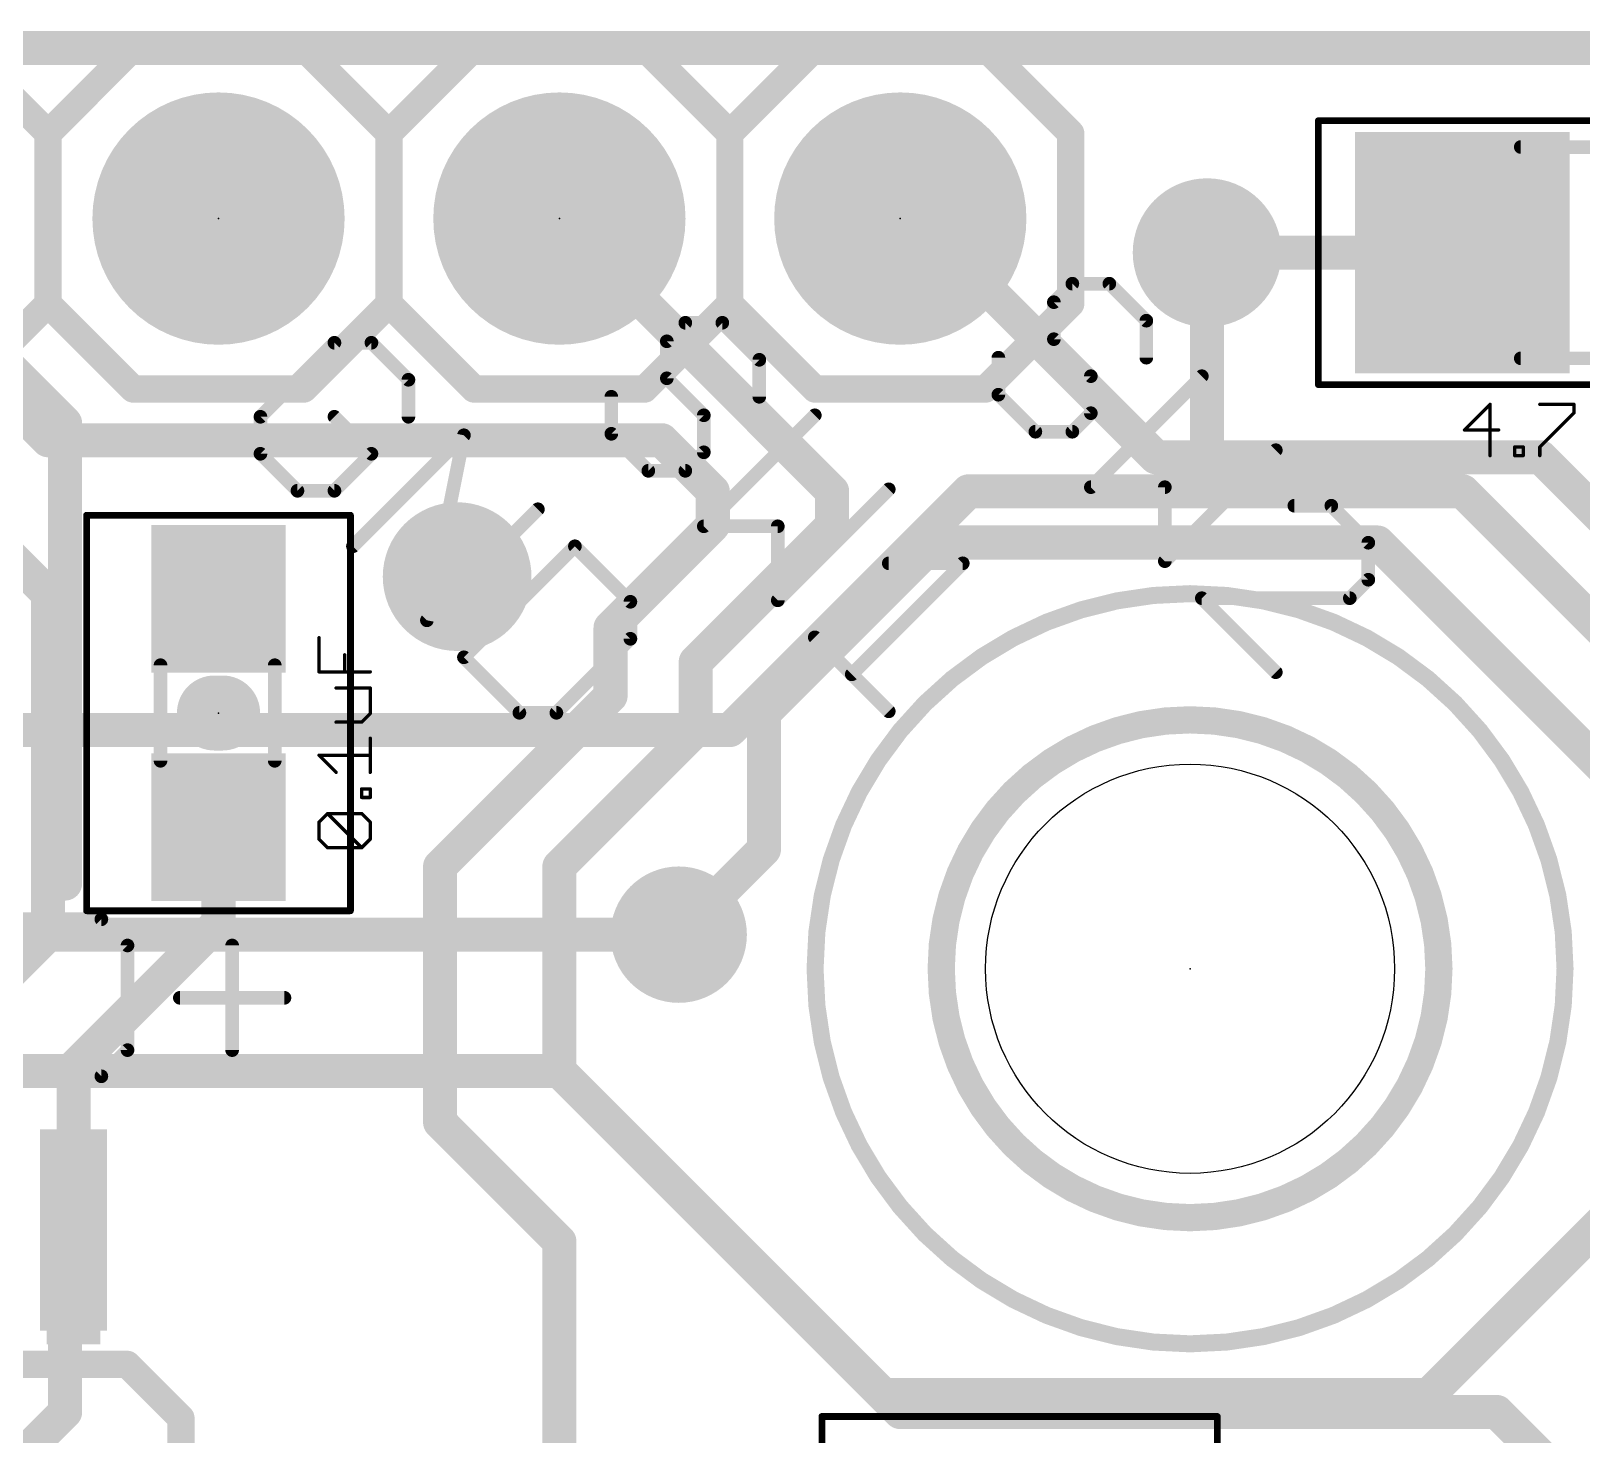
# Model space of a CAD drawing. Extents: x -15 to 92, y -11 to 29.
# Drawn here: x 24 to 35.56, y 18.88 to 29.34 of the extents above; entities that cross this region are included whole.
import ezdxf

# ---------------------------------------------------------------- set-up
doc = ezdxf.new("R2010")
doc.units = 0
for name, color, linetype in [('1', 22, 'CONTINUOUS'), ('16', 175, 'CONTINUOUS'), ('17', 82, 'CONTINUOUS'), ('18', 82, 'CONTINUOUS'), ('20', 7, 'CONTINUOUS'), ('21', 253, 'CONTINUOUS'), ('23', 7, 'CONTINUOUS'), ('27', 253, 'CONTINUOUS'), ('39', 22, 'CONTINUOUS'), ('41', 22, 'CONTINUOUS'), ('42', 175, 'CONTINUOUS'), ('51', 253, 'CONTINUOUS')]:
    doc.layers.add(name, color=color, linetype=linetype)

# ---------------------------------------------------------------- blocks, each defined once
blk = doc.blocks.new('RECT')
blk.add_solid([(-0.5, -0.5), (0.5, -0.5), (-0.5, 0.5), (0.5, 0.5)])
blk = doc.blocks.new('ROUNDP')
at = {"const_width": 0.5}
blk.add_lwpolyline([(0, -0.25, 1), (0, 0.25, 1), (0, -0.25)], format="xyb", dxfattribs=at)
blk = doc.blocks.new('ROUNDV')
at = {"const_width": 0.5}
blk.add_lwpolyline([(0, -0.25, 1), (0, 0.25, 1), (0, -0.25)], format="xyb", dxfattribs=at)

msp = doc.modelspace()

# ---------------------------------------------------------------- linework, layer by layer
at = {"layer": '1', "const_width": 0.254}
for points in [[(0, 29.21), (46.99, 29.21)], [(27.94, 27.94), (29.972, 25.908)], [(30.48, 27.94), (30.607, 27.94)], [(30.607, 27.94), (32.385, 26.162)], [(34.668, 27.686), (32.766, 27.686)], [(22.86, 27.559), (24.13, 26.289)], [(22.86, 26.416), (24.13, 25.146)], [(24.13, 26.289), (28.702, 26.289)], [(28.702, 26.289), (29.083, 25.908)], [(32.385, 26.162), (35.2522, 26.162)], [(35.2522, 26.162), (36.2781, 25.1361)], [(29.083, 25.908), (29.083, 25.654)], [(29.972, 25.908), (29.972, 25.654)], [(29.083, 25.654), (28.321, 24.892)], [(29.972, 25.654), (28.956, 24.638)], [(29.464, 24.257), (30.734, 25.527)], [(30.734, 25.527), (34.036, 25.527)], [(34.036, 25.527), (36.957, 22.606)], [(24.13, 25.146), (24.13, 22.606)], [(28.321, 24.892), (28.321, 24.384)], [(28.956, 24.638), (28.956, 24.13)], [(28.321, 24.384), (27.051, 23.114)], [(29.464, 24.257), (29.464, 23.241)], [(28.956, 24.13), (27.94, 23.114)], [(25.4, 22.694), (25.4, 23.407)], [(29.464, 23.241), (28.829, 22.606)], [(27.051, 23.114), (27.051, 21.209)], [(27.94, 23.114), (27.94, 21.59)], [(24.32, 21.614), (25.4, 22.694)], [(23.241, 21.717), (24.13, 22.606)], [(24.32, 21.614), (24.32, 20.405)], [(30.353, 19.177), (27.94, 21.59)], [(36.7421, 21.5021), (34.417, 19.177)], [(27.051, 21.209), (27.94, 20.32)], [(24.32, 20.405), (24.257, 20.342)], [(24.257, 20.342), (24.257, 19.05)], [(27.94, 20.32), (27.94, 18.288)], [(34.417, 19.177), (30.353, 19.177)], [(24.257, 19.05), (22.86, 17.653)]]:
    msp.add_lwpolyline(points, dxfattribs=at)
at = {"layer": '1', "const_width": 0.127}
for points in [[(27.9849, 27.9849, 1), (27.8951, 27.8951)], [(30.48, 28.0035, 1), (30.48, 27.8765)], [(30.6519, 27.9849, 1), (30.5621, 27.8951)], [(30.607, 27.8765, 1), (30.607, 28.0035)], [(32.766, 27.7495, 1), (32.766, 27.6225)], [(34.668, 27.6225, 1), (34.668, 27.7495)], [(24.13, 26.3525, 1), (24.13, 26.2255)], [(24.0851, 26.2441, 1), (24.1749, 26.3339)], [(28.7469, 26.3339, 1), (28.6571, 26.2441)], [(28.702, 26.2255, 1), (28.702, 26.3525)], [(32.385, 26.2255, 1), (32.385, 26.0985)], [(32.3401, 26.1171, 1), (32.4299, 26.2069)], [(35.2971, 26.2069, 1), (35.2073, 26.1171)], [(35.2522, 26.0985, 1), (35.2522, 26.2255)], [(29.1465, 25.908, 1), (29.0195, 25.908)], [(29.0381, 25.8631, 1), (29.1279, 25.9529)], [(30.0355, 25.908, 1), (29.9085, 25.908)], [(29.9271, 25.8631, 1), (30.0169, 25.9529)], [(29.1279, 25.6091, 1), (29.0381, 25.6989)], [(30.0169, 25.6091, 1), (29.9271, 25.6989)], [(29.0195, 25.654, 1), (29.1465, 25.654)], [(29.9085, 25.654, 1), (30.0355, 25.654)], [(30.734, 25.5905, 1), (30.734, 25.4635)], [(30.7789, 25.4821, 1), (30.6891, 25.5719)], [(34.0809, 25.5719, 1), (33.9911, 25.4821)], [(34.036, 25.4635, 1), (34.036, 25.5905)], [(24.1935, 25.146, 1), (24.0665, 25.146)], [(24.0851, 25.1011, 1), (24.1749, 25.1909)], [(28.3845, 24.892, 1), (28.2575, 24.892)], [(28.2761, 24.9369, 1), (28.3659, 24.8471)], [(29.0195, 24.638, 1), (28.8925, 24.638)], [(28.9111, 24.6829, 1), (29.0009, 24.5931)], [(28.3659, 24.3391, 1), (28.2761, 24.4289)], [(28.2575, 24.384, 1), (28.3845, 24.384)], [(29.5275, 24.257, 1), (29.4005, 24.257)], [(29.4191, 24.3019, 1), (29.5089, 24.2121)], [(28.8925, 24.13, 1), (29.0195, 24.13)], [(29.0009, 24.0851, 1), (28.9111, 24.1749)], [(25.4635, 23.407, 1), (25.3365, 23.407)], [(29.5089, 23.1961, 1), (29.4191, 23.2859)], [(27.1145, 23.114, 1), (26.9875, 23.114)], [(28.0035, 23.114, 1), (27.8765, 23.114)], [(29.4005, 23.241, 1), (29.5275, 23.241)], [(27.0061, 23.1589, 1), (27.0959, 23.0691)], [(27.8951, 23.1589, 1), (27.9849, 23.0691)], [(25.4449, 22.6491, 1), (25.3551, 22.7389)], [(24.0665, 22.606, 1), (24.1935, 22.606)], [(24.1749, 22.5611, 1), (24.0851, 22.6509)], [(25.3365, 22.694, 1), (25.4635, 22.694)], [(28.7841, 22.6509, 1), (28.8739, 22.5611)], [(24.3835, 21.614, 1), (24.2565, 21.614)], [(24.2751, 21.6589, 1), (24.3649, 21.5691)], [(27.9849, 21.6349, 1), (27.8951, 21.5451)], [(27.8765, 21.59, 1), (28.0035, 21.59)], [(27.0959, 21.2539, 1), (27.0061, 21.1641)], [(26.9875, 21.209, 1), (27.1145, 21.209)], [(24.3205, 20.342, 1), (24.1935, 20.342)], [(24.2565, 20.405, 1), (24.3835, 20.405)], [(24.3649, 20.3601, 1), (24.2751, 20.4499)], [(24.2121, 20.3869, 1), (24.3019, 20.2971)], [(28.0035, 20.32, 1), (27.8765, 20.32)], [(27.8951, 20.2751, 1), (27.9849, 20.3649)], [(30.353, 19.2405, 1), (30.353, 19.1135)], [(34.417, 19.1135, 1), (34.417, 19.2405)], [(30.3081, 19.1321, 1), (30.3979, 19.2219)], [(34.3721, 19.2219, 1), (34.4619, 19.1321)], [(24.1935, 19.05, 1), (24.3205, 19.05)], [(24.3019, 19.0051, 1), (24.2121, 19.0949)]]:
    msp.add_lwpolyline(points, format="xyb", dxfattribs=at)
at = {"layer": '16', "const_width": 0.254}
for points in [[(0, 29.21), (46.99, 29.21)], [(32.766, 27.686), (32.766, 26.162)], [(32.766, 26.162), (33.02, 25.908)], [(30.988, 25.908), (29.21, 24.13)], [(33.02, 25.908), (30.988, 25.908)], [(34.671, 25.908), (33.02, 25.908)], [(34.671, 25.908), (36.322, 24.257)], [(29.21, 24.13), (19.431, 24.13)], [(28.829, 22.606), (22.479, 22.606)], [(19.05, 21.59), (27.94, 21.59)], [(27.94, 21.59), (30.48, 19.05)], [(30.48, 19.05), (34.925, 19.05)], [(34.925, 19.05), (35.814, 18.161)]]:
    msp.add_lwpolyline(points, dxfattribs=at)
at = {"layer": '16', "const_width": 0.127}
for points in [[(32.8295, 27.686, 1), (32.7025, 27.686)], [(32.8109, 26.2069, 1), (32.7211, 26.1171)], [(32.7025, 26.162, 1), (32.8295, 26.162)], [(30.988, 25.9715, 1), (30.988, 25.8445)], [(31.0329, 25.8631, 1), (30.9431, 25.9529)], [(33.02, 25.9715, 1), (33.02, 25.8445)], [(32.9751, 25.8631, 1), (33.0649, 25.9529)], [(33.02, 25.8445, 1), (33.02, 25.9715)], [(34.7159, 25.9529, 1), (34.6261, 25.8631)], [(34.671, 25.8445, 1), (34.671, 25.9715)], [(29.1651, 24.1749, 1), (29.2549, 24.0851)], [(29.21, 24.0665, 1), (29.21, 24.1935)], [(28.829, 22.5425, 1), (28.829, 22.6695)], [(27.9849, 21.6349, 1), (27.8951, 21.5451)], [(27.94, 21.5265, 1), (27.94, 21.6535)], [(30.48, 19.1135, 1), (30.48, 18.9865)], [(30.4351, 19.0051, 1), (30.5249, 19.0949)], [(34.9699, 19.0949, 1), (34.8801, 19.0051)], [(34.925, 18.9865, 1), (34.925, 19.1135)]]:
    msp.add_lwpolyline(points, format="xyb", dxfattribs=at)
at = {"layer": '20', "const_width": 0.2032}
msp.add_lwpolyline([(46.99, 29.21), (0, 29.21)], dxfattribs=at)
at = {"layer": '20'}
msp.add_circle((32.639, 22.352), 1.524, dxfattribs=at)
at = {"layer": '21'}
for points, const_width in [([(24.13, 28.575), (23.495, 29.21)], 0.2032), ([(24.765, 29.21), (24.13, 28.575)], 0.2032), ([(26.035, 29.21), (24.765, 29.21)], 0.2032), ([(26.67, 28.575), (26.035, 29.21)], 0.2032), ([(27.305, 29.21), (26.67, 28.575)], 0.2032), ([(28.575, 29.21), (27.305, 29.21)], 0.2032), ([(29.21, 28.575), (28.575, 29.21)], 0.2032), ([(29.845, 29.21), (29.21, 28.575)], 0.2032), ([(31.115, 29.21), (29.845, 29.21)], 0.2032), ([(31.75, 28.575), (31.115, 29.21)], 0.2032), ([(24.13, 28.575), (24.13, 27.305)], 0.2032), ([(24.13, 27.305), (24.13, 28.575)], 0.2032), ([(26.67, 27.305), (26.67, 28.575)], 0.2032), ([(26.67, 28.575), (26.67, 27.305)], 0.2032), ([(29.21, 27.305), (29.21, 28.575)], 0.2032), ([(29.21, 28.575), (29.21, 27.305)], 0.2032), ([(31.75, 27.305), (31.75, 28.575)], 0.2032), ([(31.762, 27.4549), (31.6242, 27.3171)], 0.1016), ([(32.0376, 27.4549), (31.762, 27.4549)], 0.1016), ([(32.3133, 27.1793), (32.0376, 27.4549)], 0.1016), ([(23.495, 26.67), (24.13, 27.305)], 0.2032), ([(24.13, 27.305), (24.765, 26.67)], 0.2032), ([(26.035, 26.67), (26.67, 27.305)], 0.2032), ([(26.67, 27.305), (27.305, 26.67)], 0.2032), ([(28.575, 26.67), (29.21, 27.305)], 0.2032), ([(29.21, 27.305), (29.845, 26.67)], 0.2032), ([(31.115, 26.67), (31.75, 27.305)], 0.2032), ([(31.6242, 27.3171), (31.6242, 27.0415)], 0.1016), ([(28.8782, 27.1637), (28.7404, 27.0259)], 0.1016), ([(29.1538, 27.1637), (28.8782, 27.1637)], 0.1016), ([(29.4295, 26.8881), (29.1538, 27.1637)], 0.1016), ([(32.3133, 26.9037), (32.3133, 27.1793)], 0.1016), ([(23.749, 26.924), (24.257, 26.416)], 0.254), ([(26.2638, 27.0149), (25.7126, 26.4637)], 0.1016), ([(26.5394, 27.0149), (26.2638, 27.0149)], 0.1016), ([(26.8151, 26.7393), (26.5394, 27.0149)], 0.1016), ([(28.7404, 27.0259), (28.7404, 26.7503)], 0.1016), ([(31.6242, 27.0415), (31.8998, 26.7658)], 0.1016), ([(29.4295, 26.6125), (29.4295, 26.8881)], 0.1016), ([(31.2108, 26.628), (31.2108, 26.9037)], 0.1016), ([(31.8998, 26.7658), (31.8998, 26.4902)], 0.1016), ([(32.7267, 26.7658), (31.8998, 25.939)], 0.1016), ([(24.765, 26.67), (26.035, 26.67)], 0.2032), ([(26.8151, 26.4637), (26.8151, 26.7393)], 0.1016), ([(27.305, 26.67), (28.575, 26.67)], 0.2032), ([(28.7404, 26.7503), (29.016, 26.4746)], 0.1016), ([(29.845, 26.67), (31.115, 26.67)], 0.2032), ([(28.327, 26.3368), (28.327, 26.6125)], 0.1016), ([(31.4864, 26.3524), (31.2108, 26.628)], 0.1016), ([(24.257, 26.416), (24.257, 22.987)], 0.254), ([(25.7126, 26.4637), (25.7126, 26.188)], 0.1016), ([(26.5394, 26.188), (26.2638, 26.4637)], 0.1016), ([(29.016, 26.4746), (29.016, 26.199)], 0.1016), ([(29.8429, 26.4746), (29.016, 25.6478)], 0.1016), ([(31.8998, 26.4902), (31.762, 26.3524)], 0.1016), ([(26.4016, 25.499), (27.2285, 26.3259)], 0.1016), ([(27.2285, 26.3259), (26.9529, 24.9477)], 0.1016), ([(28.6026, 26.0612), (28.327, 26.3368)], 0.1016), ([(31.762, 26.3524), (31.4864, 26.3524)], 0.1016), ([(25.7126, 26.188), (25.9882, 25.9124)], 0.1016), ([(26.2638, 25.9124), (26.5394, 26.188)], 0.1016), ([(29.016, 26.199), (28.8782, 26.0612)], 0.1016), ([(32.4511, 25.3877), (33.278, 26.2146)], 0.1016), ([(28.8782, 26.0612), (28.6026, 26.0612)], 0.1016), ([(25.9882, 25.9124), (26.2638, 25.9124)], 0.1016), ([(29.5673, 25.0965), (30.3942, 25.9234)], 0.1016), ([(31.8998, 25.939), (32.4511, 25.939)], 0.1016), ([(32.4511, 25.939), (32.4511, 25.3877)], 0.1016), ([(26.9529, 24.9477), (27.7798, 25.7746)], 0.1016), ([(33.6914, 25.8011), (33.4158, 25.8011)], 0.1016), ([(33.9671, 25.5255), (33.6914, 25.8011)], 0.1016), ([(29.016, 25.6478), (29.5673, 25.6478)], 0.1016), ([(29.5673, 25.6478), (29.5673, 25.0965)], 0.1016), ([(28.0554, 25.499), (27.2285, 24.6721)], 0.1016), ([(28.4689, 25.0855), (28.0554, 25.499)], 0.1016), ([(33.9671, 25.2499), (33.9671, 25.5255)], 0.1016), ([(30.9454, 25.3721), (30.1185, 24.5452)], 0.1016), ([(30.3942, 25.3721), (30.9454, 25.3721)], 0.1016), ([(33.8292, 25.1121), (33.9671, 25.2499)], 0.1016), ([(28.4689, 24.8099), (28.4689, 25.0855)], 0.1016), ([(33.278, 24.5608), (32.7267, 25.1121)], 0.1016), ([(32.7267, 25.1121), (33.8292, 25.1121)], 0.1016), ([(27.9176, 24.2586), (28.4689, 24.8099)], 0.1016), ([(29.8429, 24.8209), (30.3942, 24.2696)], 0.1016), ([(27.2285, 24.6721), (27.642, 24.2586)], 0.1016), ([(25.3695, 24.257), (25.4305, 24.257)], 0.5588), ([(27.642, 24.2586), (27.9176, 24.2586)], 0.1016), ([(24.5271, 22.7204), (23.9424, 22.7204)], 0.1016), ([(24.722, 22.5255), (24.5271, 22.7204)], 0.1016), ([(24.722, 21.7459), (24.722, 22.5255)], 0.1016), ([(25.5016, 22.5255), (25.5016, 21.7459)], 0.1016), ([(25.1118, 22.1357), (25.8914, 22.1357)], 0.1016), ([(24.5271, 21.551), (24.722, 21.7459)], 0.1016), ([(23.9424, 21.551), (24.5271, 21.551)], 0.1016), ([(15.92, 19.405), (24.72, 19.405)], 0.2032), ([(24.72, 19.405), (25.12, 19.005)], 0.2032), ([(25.12, 19.005), (25.12, 10.205)], 0.2032)]:
    msp.add_lwpolyline(points, dxfattribs=dict(at, const_width=const_width))
for points, const_width in [([(24.765, 29.2608, 1), (24.765, 29.1592)], 0.1016), ([(24.8009, 29.1741, 1), (24.7291, 29.2459)], 0.1016), ([(26.0709, 29.2459, 1), (25.9991, 29.1741)], 0.1016), ([(26.035, 29.1592, 1), (26.035, 29.2608)], 0.1016), ([(27.305, 29.2608, 1), (27.305, 29.1592)], 0.1016), ([(27.3409, 29.1741, 1), (27.2691, 29.2459)], 0.1016), ([(28.6109, 29.2459, 1), (28.5391, 29.1741)], 0.1016), ([(28.575, 29.1592, 1), (28.575, 29.2608)], 0.1016), ([(29.845, 29.2608, 1), (29.845, 29.1592)], 0.1016), ([(29.8809, 29.1741, 1), (29.8091, 29.2459)], 0.1016), ([(31.1509, 29.2459, 1), (31.0791, 29.1741)], 0.1016), ([(31.115, 29.1592, 1), (31.115, 29.2608)], 0.1016), ([(24.1808, 28.575, 1), (24.0792, 28.575)], 0.1016), ([(24.1808, 28.575, 1), (24.0792, 28.575)], 0.1016), ([(24.0941, 28.6109, 1), (24.1659, 28.5391)], 0.1016), ([(24.0941, 28.5391, 1), (24.1659, 28.6109)], 0.1016), ([(26.7208, 28.575, 1), (26.6192, 28.575)], 0.1016), ([(26.7208, 28.575, 1), (26.6192, 28.575)], 0.1016), ([(26.6341, 28.6109, 1), (26.7059, 28.5391)], 0.1016), ([(26.6341, 28.5391, 1), (26.7059, 28.6109)], 0.1016), ([(29.2608, 28.575, 1), (29.1592, 28.575)], 0.1016), ([(29.2608, 28.575, 1), (29.1592, 28.575)], 0.1016), ([(29.1741, 28.6109, 1), (29.2459, 28.5391)], 0.1016), ([(29.1741, 28.5391, 1), (29.2459, 28.6109)], 0.1016), ([(31.8008, 28.575, 1), (31.6992, 28.575)], 0.1016), ([(31.7141, 28.5391, 1), (31.7859, 28.6109)], 0.1016), ([(31.762, 27.4803, 1), (31.762, 27.4295)], 0.0508), ([(31.78, 27.437, 1), (31.7441, 27.4729)], 0.0508), ([(32.0556, 27.4729, 1), (32.0197, 27.437)], 0.0508), ([(32.0376, 27.4295, 1), (32.0376, 27.4803)], 0.0508), ([(24.1659, 27.3409, 1), (24.0941, 27.2691)], 0.1016), ([(24.1659, 27.2691, 1), (24.0941, 27.3409)], 0.1016), ([(26.7059, 27.3409, 1), (26.6341, 27.2691)], 0.1016), ([(26.7059, 27.2691, 1), (26.6341, 27.3409)], 0.1016), ([(29.2459, 27.3409, 1), (29.1741, 27.2691)], 0.1016), ([(29.2459, 27.2691, 1), (29.1741, 27.3409)], 0.1016), ([(31.7859, 27.2691, 1), (31.7141, 27.3409)], 0.1016), ([(24.0792, 27.305, 1), (24.1808, 27.305)], 0.1016), ([(24.0792, 27.305, 1), (24.1808, 27.305)], 0.1016), ([(26.6192, 27.305, 1), (26.7208, 27.305)], 0.1016), ([(26.6192, 27.305, 1), (26.7208, 27.305)], 0.1016), ([(29.1592, 27.305, 1), (29.2608, 27.305)], 0.1016), ([(29.1592, 27.305, 1), (29.2608, 27.305)], 0.1016), ([(31.6062, 27.3351, 1), (31.6422, 27.2991)], 0.0508), ([(31.6496, 27.3171, 1), (31.5988, 27.3171)], 0.0508), ([(31.6992, 27.305, 1), (31.8008, 27.305)], 0.1016), ([(28.8782, 27.1891, 1), (28.8782, 27.1383)], 0.0508), ([(28.8962, 27.1458, 1), (28.8603, 27.1817)], 0.0508), ([(29.1718, 27.1817, 1), (29.1359, 27.1458)], 0.0508), ([(29.1538, 27.1383, 1), (29.1538, 27.1891)], 0.0508), ([(32.3387, 27.1793, 1), (32.2879, 27.1793)], 0.0508), ([(32.2953, 27.1613, 1), (32.3312, 27.1972)], 0.0508), ([(26.2638, 27.0403, 1), (26.2638, 26.9895)], 0.0508), ([(26.2818, 26.997, 1), (26.2459, 27.0329)], 0.0508), ([(26.5574, 27.0329, 1), (26.5215, 26.997)], 0.0508), ([(26.5394, 26.9895, 1), (26.5394, 27.0403)], 0.0508), ([(28.7224, 27.0439, 1), (28.7584, 27.0079)], 0.0508), ([(28.7658, 27.0259, 1), (28.715, 27.0259)], 0.0508), ([(31.6422, 27.0594, 1), (31.6062, 27.0235)], 0.0508), ([(31.5988, 27.0415, 1), (31.6496, 27.0415)], 0.0508), ([(29.4549, 26.8881, 1), (29.4041, 26.8881)], 0.0508), ([(29.4115, 26.8701, 1), (29.4474, 26.906)], 0.0508), ([(31.2362, 26.9037, 1), (31.1854, 26.9037)], 0.0508), ([(32.2879, 26.9037, 1), (32.3387, 26.9037)], 0.0508), ([(31.9252, 26.7658, 1), (31.8744, 26.7658)], 0.0508), ([(32.7447, 26.7479, 1), (32.7088, 26.7838)], 0.0508), ([(24.765, 26.7208, 1), (24.765, 26.6192)], 0.1016), ([(24.7291, 26.6341, 1), (24.8009, 26.7059)], 0.1016), ([(25.9991, 26.7059, 1), (26.0709, 26.6341)], 0.1016), ([(26.035, 26.6192, 1), (26.035, 26.7208)], 0.1016), ([(26.8405, 26.7393, 1), (26.7897, 26.7393)], 0.0508), ([(26.7971, 26.7213, 1), (26.833, 26.7573)], 0.0508), ([(27.305, 26.7208, 1), (27.305, 26.6192)], 0.1016), ([(27.2691, 26.6341, 1), (27.3409, 26.7059)], 0.1016), ([(28.5391, 26.7059, 1), (28.6109, 26.6341)], 0.1016), ([(28.575, 26.6192, 1), (28.575, 26.7208)], 0.1016), ([(28.7584, 26.7682, 1), (28.7224, 26.7323)], 0.0508), ([(28.715, 26.7503, 1), (28.7658, 26.7503)], 0.0508), ([(29.845, 26.7208, 1), (29.845, 26.6192)], 0.1016), ([(29.8091, 26.6341, 1), (29.8809, 26.7059)], 0.1016), ([(31.0791, 26.7059, 1), (31.1509, 26.6341)], 0.1016), ([(31.115, 26.6192, 1), (31.115, 26.7208)], 0.1016), ([(31.8819, 26.7479, 1), (31.9178, 26.7838)], 0.0508), ([(28.3524, 26.6125, 1), (28.3016, 26.6125)], 0.0508), ([(29.4041, 26.6125, 1), (29.4549, 26.6125)], 0.0508), ([(31.2287, 26.646, 1), (31.1928, 26.6101)], 0.0508), ([(31.1854, 26.628, 1), (31.2362, 26.628)], 0.0508), ([(24.3205, 26.416, 1), (24.1935, 26.416)], 0.127), ([(24.2121, 26.3711, 1), (24.3019, 26.4609)], 0.127), ([(25.738, 26.4637, 1), (25.6872, 26.4637)], 0.0508), ([(25.6946, 26.4816, 1), (25.7305, 26.4457)], 0.0508), ([(26.2818, 26.4816, 1), (26.2459, 26.4457)], 0.0508), ([(26.7897, 26.4637, 1), (26.8405, 26.4637)], 0.0508), ([(29.0414, 26.4746, 1), (28.9906, 26.4746)], 0.0508), ([(28.9981, 26.4567, 1), (29.034, 26.4926)], 0.0508), ([(29.8609, 26.4567, 1), (29.825, 26.4926)], 0.0508), ([(31.8744, 26.4902, 1), (31.9252, 26.4902)], 0.0508), ([(31.9178, 26.4722, 1), (31.8819, 26.5082)], 0.0508), ([(27.2534, 26.3209, 1), (27.2036, 26.3308)], 0.0508), ([(27.2465, 26.3079, 1), (27.2106, 26.3438)], 0.0508), ([(28.3449, 26.3548, 1), (28.309, 26.3189)], 0.0508), ([(28.3016, 26.3368, 1), (28.3524, 26.3368)], 0.0508), ([(31.4864, 26.3778, 1), (31.4864, 26.327)], 0.0508), ([(31.4684, 26.3344, 1), (31.5043, 26.3704)], 0.0508), ([(31.7441, 26.3704, 1), (31.78, 26.3344)], 0.0508), ([(31.762, 26.327, 1), (31.762, 26.3778)], 0.0508), ([(25.7305, 26.206, 1), (25.6946, 26.1701)], 0.0508), ([(26.5574, 26.1701, 1), (26.5215, 26.206)], 0.0508), ([(29.034, 26.1811, 1), (28.9981, 26.217)], 0.0508), ([(33.2959, 26.1966, 1), (33.26, 26.2325)], 0.0508), ([(25.6872, 26.188, 1), (25.738, 26.188)], 0.0508), ([(26.5215, 26.1701, 1), (26.5574, 26.206)], 0.0508), ([(28.9906, 26.199, 1), (29.0414, 26.199)], 0.0508), ([(28.6026, 26.0866, 1), (28.6026, 26.0358)], 0.0508), ([(28.5846, 26.0432, 1), (28.6205, 26.0792)], 0.0508), ([(28.8603, 26.0792, 1), (28.8962, 26.0432)], 0.0508), ([(28.8782, 26.0358, 1), (28.8782, 26.0866)], 0.0508), ([(25.9882, 25.9378, 1), (25.9882, 25.887)], 0.0508), ([(25.9702, 25.8944, 1), (26.0061, 25.9304)], 0.0508), ([(26.2459, 25.9304, 1), (26.2818, 25.8944)], 0.0508), ([(26.2638, 25.887, 1), (26.2638, 25.9378)], 0.0508), ([(30.4121, 25.9054, 1), (30.3762, 25.9413)], 0.0508), ([(31.8998, 25.9644, 1), (31.8998, 25.9136)], 0.0508), ([(31.8819, 25.9569, 1), (31.9178, 25.921)], 0.0508), ([(32.4765, 25.939, 1), (32.4257, 25.9389)], 0.0508), ([(32.4511, 25.9136, 1), (32.4511, 25.9644)], 0.0508), ([(27.7977, 25.7566, 1), (27.7618, 25.7926)], 0.0508), ([(33.4158, 25.8265, 1), (33.4158, 25.7757)], 0.0508), ([(33.7094, 25.8191, 1), (33.6735, 25.7832)], 0.0508), ([(33.6914, 25.7757, 1), (33.6914, 25.8265)], 0.0508), ([(29.016, 25.6732, 1), (29.016, 25.6224)], 0.0508), ([(28.9981, 25.6657, 1), (29.034, 25.6298)], 0.0508), ([(29.5927, 25.6478, 1), (29.5419, 25.6478)], 0.0508), ([(29.5673, 25.6224, 1), (29.5673, 25.6732)], 0.0508), ([(26.3837, 25.5169, 1), (26.4196, 25.481)], 0.0508), ([(28.0734, 25.5169, 1), (28.0374, 25.481)], 0.0508), ([(28.0734, 25.481, 1), (28.0374, 25.5169)], 0.0508), ([(33.9924, 25.5255, 1), (33.9417, 25.5255)], 0.0508), ([(33.9491, 25.5075, 1), (33.985, 25.5435)], 0.0508), ([(32.4331, 25.4057, 1), (32.469, 25.3697)], 0.0508), ([(30.3942, 25.3975, 1), (30.3942, 25.3467)], 0.0508), ([(30.9634, 25.3542, 1), (30.9275, 25.3901)], 0.0508), ([(30.9454, 25.3467, 1), (30.9454, 25.3975)], 0.0508), ([(32.4257, 25.3877, 1), (32.4765, 25.3877)], 0.0508), ([(33.9417, 25.2499, 1), (33.9924, 25.2499)], 0.0508), ([(33.985, 25.2319, 1), (33.9491, 25.2678)], 0.0508), ([(28.4943, 25.0855, 1), (28.4435, 25.0855)], 0.0508), ([(28.4509, 25.0676, 1), (28.4868, 25.1035)], 0.0508), ([(29.5493, 25.1145, 1), (29.5852, 25.0785)], 0.0508), ([(29.5419, 25.0965, 1), (29.5927, 25.0965)], 0.0508), ([(32.7267, 25.1375, 1), (32.7267, 25.0867)], 0.0508), ([(32.7447, 25.13, 1), (32.7088, 25.0941)], 0.0508), ([(33.8113, 25.13, 1), (33.8472, 25.0941)], 0.0508), ([(33.8292, 25.0867, 1), (33.8292, 25.1375)], 0.0508), ([(26.9349, 24.9657, 1), (26.9709, 24.9297)], 0.0508), ([(26.928, 24.9527, 1), (26.9778, 24.9427)], 0.0508), ([(28.4868, 24.7919, 1), (28.4509, 24.8278)], 0.0508), ([(29.8609, 24.8388, 1), (29.825, 24.8029)], 0.0508), ([(28.4435, 24.8099, 1), (28.4943, 24.8099)], 0.0508), ([(27.2465, 24.69, 1), (27.2106, 24.6541)], 0.0508), ([(27.2106, 24.69, 1), (27.2465, 24.6541)], 0.0508), ([(25.3695, 24.3967, 1), (25.3695, 24.1173)], 0.2794), ([(25.4305, 24.1173, 1), (25.4305, 24.3967)], 0.2794), ([(30.1006, 24.5632, 1), (30.1365, 24.5273)], 0.0508), ([(33.26, 24.5428, 1), (33.2959, 24.5788)], 0.0508), ([(27.642, 24.284, 1), (27.642, 24.2332)], 0.0508), ([(27.624, 24.2407, 1), (27.6599, 24.2766)], 0.0508), ([(27.8996, 24.2766, 1), (27.9356, 24.2407)], 0.0508), ([(27.9176, 24.2332, 1), (27.9176, 24.284)], 0.0508), ([(30.3762, 24.2516, 1), (30.4121, 24.2876)], 0.0508), ([(24.1935, 22.987, 1), (24.3205, 22.987)], 0.127), ([(24.5451, 22.7384, 1), (24.5091, 22.7024)], 0.0508), ([(24.5271, 22.695, 1), (24.5271, 22.7458)], 0.0508), ([(24.7474, 22.5255, 1), (24.6966, 22.5255)], 0.0508), ([(24.704, 22.5075, 1), (24.74, 22.5435)], 0.0508), ([(25.527, 22.5255, 1), (25.4762, 22.5255)], 0.0508), ([(25.1118, 22.1611, 1), (25.1118, 22.1103)], 0.0508), ([(25.8914, 22.1103, 1), (25.8914, 22.1611)], 0.0508), ([(24.6966, 21.7459, 1), (24.7474, 21.7459)], 0.0508), ([(24.74, 21.7279, 1), (24.704, 21.7639)], 0.0508), ([(25.4762, 21.7459, 1), (25.527, 21.7459)], 0.0508), ([(24.5091, 21.569, 1), (24.5451, 21.533)], 0.0508), ([(24.5271, 21.5256, 1), (24.5271, 21.5764)], 0.0508), ([(24.7559, 19.4409, 1), (24.6841, 19.3691)], 0.1016), ([(24.72, 19.3542, 1), (24.72, 19.4558)], 0.1016), ([(25.1708, 19.005, 1), (25.0692, 19.005)], 0.1016), ([(25.0841, 18.9691, 1), (25.1559, 19.0409)], 0.1016)]:
    msp.add_lwpolyline(points, format="xyb", dxfattribs=dict(at, const_width=const_width))
at = {"layer": '23'}
for p in [(25.4, 27.94), (27.94, 27.94), (30.48, 27.94), (25.4, 24.257), (32.639, 22.352)]:
    msp.add_point(p, dxfattribs=at)
at = {"layer": '27', "const_width": 0.0254}
for points in [[(34.8744, 26.556), (34.6837, 26.3654)], [(34.8744, 26.1747), (34.8744, 26.556)], [(35.245, 26.556), (35.4992, 26.556)], [(35.4992, 26.4925), (35.245, 26.2383)], [(35.4992, 26.556), (35.4992, 26.4925)], [(34.6837, 26.3654), (34.9379, 26.3654)], [(35.0579, 26.1747), (35.0579, 26.2383)], [(35.0579, 26.2383), (35.1215, 26.2383)], [(35.1215, 26.2383), (35.1215, 26.1747)], [(35.245, 26.2383), (35.245, 26.1747)], [(35.1215, 26.1747), (35.0579, 26.1747)], [(26.149, 24.5634), (26.149, 24.8176)], [(26.3396, 24.5634), (26.3396, 24.6905)], [(26.5303, 24.5634), (26.149, 24.5634)], [(26.5303, 24.4434), (26.2761, 24.4434)], [(26.5303, 24.2528), (26.5303, 24.4434)], [(26.2761, 24.1892), (26.4667, 24.1892)], [(26.4667, 24.1892), (26.5303, 24.2528)], [(26.5303, 23.815), (26.5303, 24.0692)], [(26.2761, 23.815), (26.149, 23.9421)], [(26.149, 23.9421), (26.5303, 23.9421)], [(26.4667, 23.6279), (26.4667, 23.6915)], [(26.4667, 23.6915), (26.5303, 23.6915)], [(26.5303, 23.6915), (26.5303, 23.6279)], [(26.5303, 23.6279), (26.4667, 23.6279)], [(26.149, 23.4444), (26.2125, 23.5079)], [(26.2125, 23.5079), (26.4667, 23.5079)], [(26.4667, 23.2537), (26.2125, 23.5079)], [(26.4667, 23.5079), (26.5303, 23.4444)], [(26.149, 23.3173), (26.149, 23.4444)], [(26.5303, 23.4444), (26.5303, 23.3173)], [(26.2125, 23.2537), (26.149, 23.3173)], [(26.4667, 23.2537), (26.2125, 23.2537)], [(26.5303, 23.3173), (26.4667, 23.2537)]]:
    msp.add_lwpolyline(points, dxfattribs=at)
at = {"layer": '27', "const_width": 0.0127}
for points in [[(34.8807, 26.556, 1), (34.868, 26.556)], [(34.8789, 26.5515, 1), (34.8699, 26.5605)], [(35.245, 26.5624, 1), (35.245, 26.5497)], [(35.5056, 26.556, 1), (35.4929, 26.556)], [(35.4929, 26.4925, 1), (35.5056, 26.4925)], [(35.5037, 26.488, 1), (35.4947, 26.497)], [(35.4992, 26.5497, 1), (35.4992, 26.5624)], [(34.6837, 26.3717, 1), (34.6837, 26.359)], [(34.6792, 26.3699, 1), (34.6882, 26.3609)], [(34.9379, 26.359, 1), (34.9379, 26.3717)], [(35.0579, 26.2446, 1), (35.0579, 26.2319)], [(35.0643, 26.2383, 1), (35.0516, 26.2383)], [(35.1278, 26.2383, 1), (35.1151, 26.2383)], [(35.1215, 26.2319, 1), (35.1215, 26.2446)], [(35.2405, 26.2427, 1), (35.2495, 26.2338)], [(35.2514, 26.2383, 1), (35.2387, 26.2383)], [(34.868, 26.1747, 1), (34.8807, 26.1747)], [(35.0579, 26.1811, 1), (35.0579, 26.1684)], [(35.0516, 26.1747, 1), (35.0643, 26.1747)], [(35.1151, 26.1747, 1), (35.1278, 26.1747)], [(35.1215, 26.1684, 1), (35.1215, 26.1811)], [(35.2387, 26.1747, 1), (35.2514, 26.1747)], [(26.1553, 24.8176, 1), (26.1426, 24.8176)], [(26.346, 24.6905, 1), (26.3333, 24.6905)], [(26.149, 24.5698, 1), (26.149, 24.5571)], [(26.1426, 24.5634, 1), (26.1553, 24.5634)], [(26.3333, 24.5634, 1), (26.346, 24.5634)], [(26.5303, 24.5571, 1), (26.5303, 24.5698)], [(26.2761, 24.4498, 1), (26.2761, 24.4371)], [(26.5367, 24.4434, 1), (26.5239, 24.4434)], [(26.5303, 24.4371, 1), (26.5303, 24.4498)], [(26.2761, 24.1956, 1), (26.2761, 24.1829)], [(26.4623, 24.1937, 1), (26.4712, 24.1847)], [(26.4667, 24.1829, 1), (26.4667, 24.1956)], [(26.5239, 24.2528, 1), (26.5367, 24.2528)], [(26.5348, 24.2483, 1), (26.5258, 24.2573)], [(26.5367, 24.0692, 1), (26.5239, 24.0692)], [(26.1535, 23.9466, 1), (26.1445, 23.9376)], [(26.149, 23.9485, 1), (26.149, 23.9358)], [(26.5303, 23.9358, 1), (26.5303, 23.9485)], [(26.2716, 23.8105, 1), (26.2806, 23.8195)], [(26.5239, 23.815, 1), (26.5367, 23.815)], [(26.4731, 23.6915, 1), (26.4604, 23.6915)], [(26.4667, 23.6978, 1), (26.4667, 23.6851)], [(26.5367, 23.6915, 1), (26.5239, 23.6915)], [(26.5303, 23.6851, 1), (26.5303, 23.6978)], [(26.4667, 23.6343, 1), (26.4667, 23.6216)], [(26.4604, 23.6279, 1), (26.4731, 23.6279)], [(26.5239, 23.6279, 1), (26.5367, 23.6279)], [(26.5303, 23.6216, 1), (26.5303, 23.6343)], [(26.2125, 23.5143, 1), (26.2125, 23.5016)], [(26.217, 23.5124, 1), (26.208, 23.5034)], [(26.217, 23.5034, 1), (26.208, 23.5124)], [(26.4712, 23.5124, 1), (26.4623, 23.5034)], [(26.4667, 23.5016, 1), (26.4667, 23.5143)], [(26.1553, 23.4444, 1), (26.1426, 23.4444)], [(26.1445, 23.4489, 1), (26.1535, 23.4399)], [(26.5367, 23.4444, 1), (26.5239, 23.4444)], [(26.5258, 23.4399, 1), (26.5348, 23.4489)], [(26.1535, 23.3217, 1), (26.1445, 23.3128)], [(26.1426, 23.3173, 1), (26.1553, 23.3173)], [(26.2125, 23.2601, 1), (26.2125, 23.2474)], [(26.208, 23.2492, 1), (26.217, 23.2582)], [(26.4623, 23.2582, 1), (26.4712, 23.2492)], [(26.4623, 23.2492, 1), (26.4712, 23.2582)], [(26.4667, 23.2474, 1), (26.4667, 23.2601)], [(26.5239, 23.3173, 1), (26.5367, 23.3173)], [(26.5348, 23.3128, 1), (26.5258, 23.3217)]]:
    msp.add_lwpolyline(points, format="xyb", dxfattribs=at)
at = {"layer": '39', "const_width": 0.0508}
for points in [[(33.595, 28.669), (38.541, 28.669)], [(33.595, 26.703), (33.595, 28.669)], [(38.541, 26.703), (33.595, 26.703)], [(24.417, 22.784), (24.417, 25.73)], [(24.417, 25.73), (26.383, 25.73)], [(26.383, 25.73), (26.383, 22.784)], [(26.383, 22.784), (24.417, 22.784)], [(29.896, 19.017), (32.842, 19.017)], [(29.896, 17.051), (29.896, 19.017)], [(32.842, 19.017), (32.842, 17.051)]]:
    msp.add_lwpolyline(points, dxfattribs=at)
at = {"layer": '39'}
for points, const_width in [([(33.595, 28.6817, 1), (33.595, 28.6563)], 0.0254), ([(33.6077, 28.669, 1), (33.5823, 28.669)], 0.0254), ([(33.595, 26.7157, 1), (33.595, 26.6903)], 0.0254), ([(33.5823, 26.703, 1), (33.6077, 26.703)], 0.0254), ([(24.4297, 25.73, 1), (24.4043, 25.73)], 0.0254), ([(24.417, 25.7427, 1), (24.417, 25.7173)], 0.0254), ([(26.3957, 25.73, 1), (26.3703, 25.73)], 0.0254), ([(26.383, 25.7173, 1), (26.383, 25.7427)], 0.0254), ([(32.639, 19.558, 1), (32.639, 25.146, 1), (32.639, 19.558)], 0.127), ([(24.417, 22.7967, 1), (24.417, 22.7713)], 0.0254), ([(24.4043, 22.784, 1), (24.4297, 22.784)], 0.0254), ([(26.3703, 22.784, 1), (26.3957, 22.784)], 0.0254), ([(26.383, 22.7713, 1), (26.383, 22.7967)], 0.0254), ([(29.896, 19.0297, 1), (29.896, 19.0043)], 0.0254), ([(29.9087, 19.017, 1), (29.8833, 19.017)], 0.0254), ([(32.8547, 19.017, 1), (32.8293, 19.017)], 0.0254), ([(32.842, 19.0043, 1), (32.842, 19.0297)], 0.0254)]:
    msp.add_lwpolyline(points, format="xyb", dxfattribs=dict(at, const_width=const_width))
at = {"layer": '41'}
for points, const_width in [([(32.639, 24.2062, 1), (32.639, 20.4978)], 0.2032), ([(32.639, 20.4978, 1), (32.639, 24.2062)], 0.2032), ([(32.639, 24.257, 1), (32.639, 24.1554)], 0.1016), ([(32.639, 24.1554, 1), (32.639, 24.257)], 0.1016), ([(32.639, 20.5486, 1), (32.639, 20.447)], 0.1016), ([(32.639, 20.447, 1), (32.639, 20.5486)], 0.1016)]:
    msp.add_lwpolyline(points, format="xyb", dxfattribs=dict(at, const_width=const_width))
at = {"layer": '42'}
for points, const_width in [([(32.639, 24.2062, 1), (32.639, 20.4978)], 0.2032), ([(32.639, 20.4978, 1), (32.639, 24.2062)], 0.2032), ([(32.639, 24.257, 1), (32.639, 24.1554)], 0.1016), ([(32.639, 24.1554, 1), (32.639, 24.257)], 0.1016), ([(32.639, 20.5486, 1), (32.639, 20.447)], 0.1016), ([(32.639, 20.447, 1), (32.639, 20.5486)], 0.1016)]:
    msp.add_lwpolyline(points, format="xyb", dxfattribs=dict(at, const_width=const_width))
at = {"layer": '51', "const_width": 0.1016}
for points in [[(35.103, 28.473), (37.033, 28.473)], [(35.103, 26.899), (37.033, 26.899)], [(24.968, 23.901), (24.968, 24.613)], [(25.819, 23.901), (25.819, 24.613)]]:
    msp.add_lwpolyline(points, dxfattribs=at)
at = {"layer": '51', "const_width": 0.0508}
for points in [[(35.103, 28.4984, 1), (35.103, 28.4476)], [(35.103, 26.9244, 1), (35.103, 26.8736)], [(24.9934, 24.613, 1), (24.9426, 24.613)], [(25.8444, 24.613, 1), (25.7936, 24.613)], [(24.9426, 23.901, 1), (24.9934, 23.901)], [(25.7936, 23.901, 1), (25.8444, 23.901)]]:
    msp.add_lwpolyline(points, format="xyb", dxfattribs=at)

# ---------------------------------------------------------------- block references
at = {"layer": '1'}
for p, xscale, yscale in [((34.668, 27.686), 1.6, 1.8), ((24.32, 20.405), 0.5, 1.5)]:
    msp.add_blockref('RECT', p, dxfattribs=dict(at, xscale=xscale, yscale=yscale))
at = {"layer": '1', "xscale": 1.1, "rotation": 90}
for p in [(25.4, 25.107), (25.4, 23.407)]:
    msp.add_blockref('RECT', p, dxfattribs=at)
at = {"layer": '17', "xscale": 1.8796, "yscale": 1.8796, "rotation": 90}
for p in [(25.4, 27.94), (25.4, 27.94), (27.94, 27.94), (27.94, 27.94), (30.48, 27.94), (30.48, 27.94)]:
    msp.add_blockref('ROUNDP', p, dxfattribs=at)
at = {"layer": '18'}
for p, xscale, yscale in [((32.766, 27.686), 1.108, 1.108), ((32.766, 27.686), 1.108, 1.108), ((27.178, 25.273), 1.108, 1.108), ((27.178, 25.273), 1.108, 1.108), ((28.829, 22.606), 1.016, 1.016), ((28.829, 22.606), 1.016, 1.016)]:
    msp.add_blockref('ROUNDV', p, dxfattribs=dict(at, xscale=xscale, yscale=yscale))
at = {"layer": '51'}
for p, xscale, yscale in [((34.7413, 27.6851), 0.7501, 1.7), ((25.4, 27.94), 0.508, 0.508), ((27.94, 27.94), 0.508, 0.508), ((30.48, 27.94), 0.508, 0.508), ((24.32, 20.1301), 0.3998, 1.1501)]:
    msp.add_blockref('RECT', p, dxfattribs=dict(at, xscale=xscale, yscale=yscale))
at = {"layer": '51', "xscale": 0.5001, "yscale": 0.95, "rotation": 90}
for p in [(25.3949, 24.8373), (25.3949, 23.6689)]:
    msp.add_blockref('RECT', p, dxfattribs=at)

doc.saveas('drawing.dxf')
